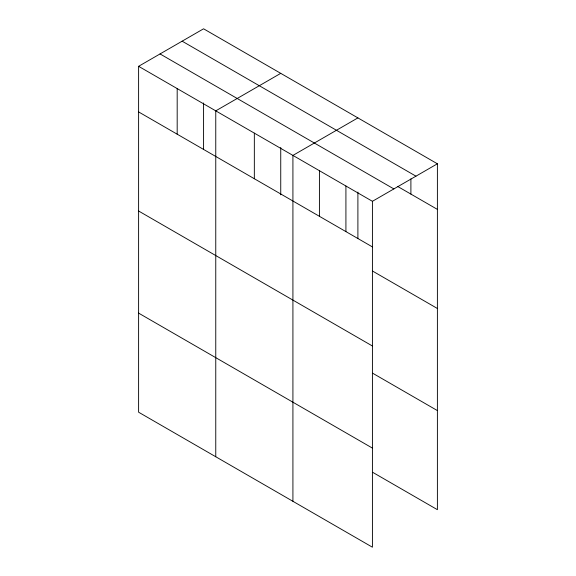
<?xml version="1.0" encoding="UTF-8"?>
<svg xmlns="http://www.w3.org/2000/svg" width="576" height="576" viewBox="0 0 576 576"><rect width="100%" height="100%" fill="white"/><g stroke="black" fill="none" stroke-linecap="round" stroke-linejoin="round"><path stroke-width="0.86" d="M138.607 66.312L372.42 201.305L372.42 547.2L138.607 412.207L138.607 66.312L203.58 28.8L437.393 163.793L437.393 509.688L372.708 472.334M280.742 73.346L215.762 110.858L215.762 456.754M357.898 117.893L292.918 155.412L292.918 501.3M372.42 201.305L437.393 163.793M182.138 41.177L415.951 176.17M397.649 186.444L437.393 209.39M160.049 53.935L393.862 188.928M138.607 111.917L372.42 246.91M372.708 271.145L437.393 308.491M138.607 211.01L372.42 346.003M372.708 373.241L437.393 410.587M138.607 313.114L372.42 448.106M410.897 178.891L410.897 194.09M357.898 192.067L357.898 238.486M345.917 186.005L345.917 231.61M319.421 170.705L319.421 216.31M280.742 147.521L280.742 194.832M254.34 133.135L254.34 178.74M203.58 102.967L203.58 149.393M177.185 88.589L177.185 134.194"/></g></svg>
